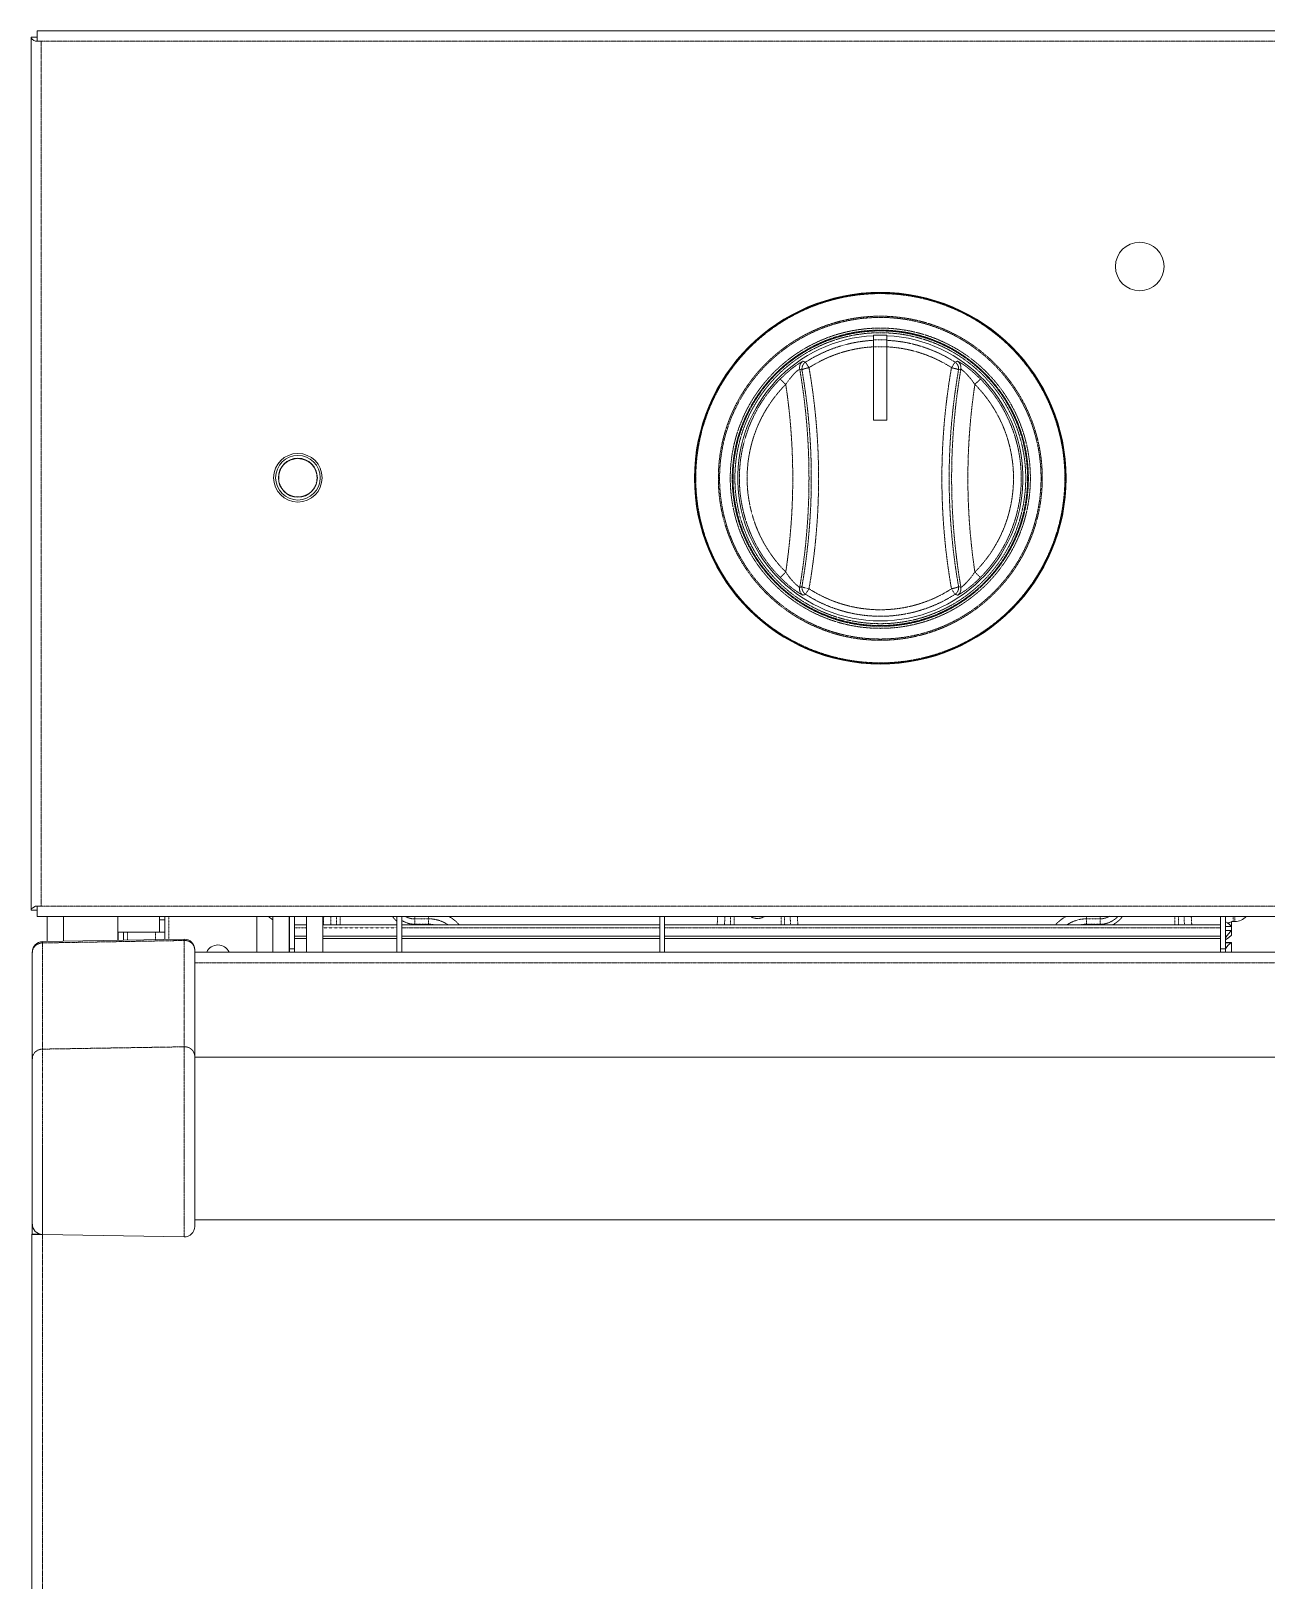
# Model space of a CAD drawing. Header units: millimetres. Extents: x 60499 to 556746, y 248297 to 497145.
# Drawn here: x 425159 to 433142, y 342356 to 352366 of the extents above; entities that cross this region are included whole.
import ezdxf

# ---------------------------------------------------------------- set-up
doc = ezdxf.new("R2010")
doc.units = ezdxf.units.MM
doc.linetypes.add('PHANTOM', pattern=[20, 10, -2, 2, -2, 2, -2])

msp = doc.modelspace()

# ---------------------------------------------------------------- linework, layer by layer
at = {"color": 7, "lineweight": 13, "ltscale": 0.001975}
for p, q in [((425198, 352300), (425198, 352366)), ((425198, 346645), (425198, 346711))]:
    msp.add_line(p, q, dxfattribs=at)
at = {"color": 7, "lineweight": 13, "ltscale": 0.03937}
for p, q in [((447373, 352366), (425198, 352366)), ((425159, 346685), (425159, 352326)), ((447373, 346645), (425198, 346645)), ((427557, 346590), (429224, 346590)), ((429255, 346590), (432847, 346590)), ((426150, 346498), (425233, 346482)), ((426217, 346427), (426217, 345740)), ((427557, 346516), (429224, 346516)), ((427557, 346502), (429224, 346502)), ((429255, 346516), (432847, 346516)), ((429255, 346502), (432847, 346502)), ((425167, 345725), (425167, 346411)), ((446369, 346414), (426217, 346414)), ((426217, 344640), (426217, 345740)), ((446369, 345734), (426217, 345734)), ((425167, 345725), (425167, 344656)), ((446369, 344684), (426217, 344684)), ((425164, 344591), (425164, 328044)), ((425233, 344590), (426150, 344574))]:
    msp.add_line(p, q, dxfattribs=at)
at = {"color": 7, "lineweight": 13, "ltscale": 0.001175}
for p, q in [((425198, 352326), (425159, 352326)), ((425198, 346685), (425159, 346685))]:
    msp.add_line(p, q, dxfattribs=at)
at = {"color": 7, "lineweight": 13, "ltscale": 0.000315358}
msp.add_line((425198, 352300), (425188, 352300), dxfattribs=at)
at = {"color": 7, "lineweight": 13, "ltscale": 0.000775014}
msp.add_line((425198, 352300), (425224, 352300), dxfattribs=at)
at = {"color": 7, "linetype": 'PHANTOM', "lineweight": 13, "ltscale": 0.03937}
for p, q in [((447347, 352300), (425224, 352300)), ((425224, 346711), (425224, 352300)), ((447347, 346711), (425224, 346711)), ((427557, 346571), (429224, 346571)), ((429255, 346571), (432847, 346571)), ((426150, 346489), (425233, 346473)), ((425233, 345787), (425233, 346473)), ((426150, 346489), (426150, 345802)), ((446369, 346345), (426217, 346345)), ((425233, 345787), (426150, 345802)), ((425233, 344590), (425233, 328044))]:
    msp.add_line(p, q, dxfattribs=at)
at = {"color": 7, "lineweight": 13, "ltscale": 0.000900028}
for p, q in [((430605, 350401), (430605, 350370)), ((430692, 350401), (430692, 350370))]:
    msp.add_line(p, q, dxfattribs=at)
at = {"color": 7, "lineweight": 13, "ltscale": 0.0026}
for p, q in [((430692, 350401), (430605, 350401)), ((430692, 349852), (430605, 349852)), ((430605, 349852), (430692, 349852))]:
    msp.add_line(p, q, dxfattribs=at)
at = {"color": 7, "lineweight": 13, "ltscale": 0.001308}
for p, q in [((430605, 350326), (430605, 350370)), ((430692, 350326), (430692, 350370))]:
    msp.add_line(p, q, dxfattribs=at)
at = {"color": 7, "linetype": 'PHANTOM', "lineweight": 13, "ltscale": 0.0026}
for p, q in [((430692, 350370), (430605, 350370)), ((430692, 350326), (430605, 350326))]:
    msp.add_line(p, q, dxfattribs=at)
at = {"color": 7, "linetype": 'PHANTOM', "lineweight": 13, "ltscale": 0.000505273}
for p, q in [((430149, 350232), (430165, 350226)), ((430165, 348726), (430149, 348720))]:
    msp.add_line(p, q, dxfattribs=at)
at = {"color": 7, "lineweight": 13, "ltscale": 0.014116}
for p, q in [((430605, 349852), (430605, 350326)), ((430692, 349852), (430692, 350326))]:
    msp.add_line(p, q, dxfattribs=at)
at = {"color": 7, "linetype": 'PHANTOM', "lineweight": 13, "ltscale": 0.000505259}
for p, q in [((431132, 350226), (431148, 350232)), ((431148, 348720), (431132, 348726))]:
    msp.add_line(p, q, dxfattribs=at)
at = {"color": 7, "linetype": 'PHANTOM', "lineweight": 13, "ltscale": 0.000494452}
for p, q in [((430128, 350181), (430143, 350175)), ((430143, 348777), (430128, 348770))]:
    msp.add_line(p, q, dxfattribs=at)
at = {"color": 7, "linetype": 'PHANTOM', "lineweight": 13, "ltscale": 0.001246}
for p, q in [((430165, 350226), (430188, 350190)), ((431132, 350226), (431109, 350190)), ((430165, 348726), (430188, 348761)), ((431132, 348726), (431109, 348761))]:
    msp.add_line(p, q, dxfattribs=at)
at = {"color": 7, "linetype": 'PHANTOM', "lineweight": 13, "ltscale": 0.000494439}
for p, q in [((431155, 350175), (431170, 350181)), ((431170, 348770), (431155, 348777))]:
    msp.add_line(p, q, dxfattribs=at)
at = {"color": 7, "linetype": 'PHANTOM', "lineweight": 13, "ltscale": 0.001499}
for p, q in [((430002, 350117), (430037, 350082)), ((431260, 350082), (431296, 350117)), ((430037, 348870), (430002, 348834)), ((431296, 348834), (431260, 348870))]:
    msp.add_line(p, q, dxfattribs=at)
at = {"color": 7, "lineweight": 13, "ltscale": 5.64695e-06}
for p, q in [((430605, 349852), (430605, 349852)), ((430692, 349852), (430692, 349852))]:
    msp.add_line(p, q, dxfattribs=at)
at = {"color": 7, "lineweight": 13, "ltscale": 0.00109}
msp.add_line((425224, 346711), (425188, 346711), dxfattribs=at)
at = {"color": 7, "lineweight": 13, "ltscale": 0.000774984}
for p, q in [((425198, 346711), (425224, 346711)), ((425782, 346543), (425756, 346543))]:
    msp.add_line(p, q, dxfattribs=at)
at = {"color": 7, "lineweight": 13, "ltscale": 0.004852}
msp.add_line((425263, 346482), (425263, 346645), dxfattribs=at)
at = {"color": 7, "lineweight": 13, "ltscale": 0.004798}
msp.add_line((425368, 346484), (425368, 346645), dxfattribs=at)
at = {"color": 7, "lineweight": 13, "ltscale": 0.004615}
msp.add_line((425720, 346490), (425720, 346645), dxfattribs=at)
at = {"color": 7, "lineweight": 13, "ltscale": 0.000674931}
for p, q in [((425989, 346645), (425989, 346622)), ((426023, 346622), (426023, 346645))]:
    msp.add_line(p, q, dxfattribs=at)
at = {"color": 7, "linetype": 'PHANTOM', "lineweight": 13, "ltscale": 0.004444}
msp.add_line((426049, 346645), (426049, 346496), dxfattribs=at)
at = {"color": 7, "lineweight": 13, "ltscale": 0.006889}
for p, q in [((426619, 346414), (426619, 346645)), ((426722, 346414), (426722, 346645)), ((426827, 346414), (426827, 346645)), ((426940, 346414), (426940, 346645)), ((427045, 346414), (427045, 346645)), ((427523, 346414), (427523, 346645)), ((427557, 346645), (427557, 346414)), ((429224, 346645), (429224, 346414)), ((429255, 346645), (429255, 346414))]:
    msp.add_line(p, q, dxfattribs=at)
at = {"color": 7, "lineweight": 13, "ltscale": 0.006229}
for p, q in [((426830, 346645), (426830, 346436)), ((432847, 346436), (432847, 346645)), ((432881, 346436), (432881, 346645))]:
    msp.add_line(p, q, dxfattribs=at)
at = {"color": 7, "lineweight": 13, "ltscale": 0.001626}
msp.add_line((426863, 346590), (426863, 346645), dxfattribs=at)
at = {"color": 7, "lineweight": 13, "ltscale": 0.003155}
msp.add_line((426863, 346539), (426863, 346645), dxfattribs=at)
at = {"color": 7, "linetype": 'PHANTOM', "lineweight": 13, "ltscale": 0.001628}
for p, q in [((427051, 346645), (427049, 346590)), ((427096, 346590), (427098, 346645)), ((429597, 346645), (429595, 346590)), ((429642, 346590), (429644, 346645)), ((430066, 346645), (430069, 346590)), ((430116, 346590), (430113, 346645)), ((432612, 346645), (432615, 346590)), ((432662, 346590), (432659, 346645))]:
    msp.add_line(p, q, dxfattribs=at)
at = {"color": 7, "linetype": 'PHANTOM', "lineweight": 13, "ltscale": 0.001626}
for p, q in [((427134, 346645), (427134, 346590)), ((427158, 346590), (427158, 346645)), ((429680, 346645), (429680, 346590)), ((429704, 346590), (429704, 346645)), ((430007, 346645), (430007, 346590)), ((430030, 346590), (430030, 346645)), ((432553, 346645), (432553, 346590)), ((432576, 346590), (432576, 346645))]:
    msp.add_line(p, q, dxfattribs=at)
at = {"color": 7, "linetype": 'PHANTOM', "lineweight": 13, "ltscale": 0.000484557}
for p, q in [((427640, 346629), (427640, 346645)), ((427729, 346629), (427729, 346645)), ((431981, 346645), (431981, 346629)), ((432070, 346629), (432070, 346645))]:
    msp.add_line(p, q, dxfattribs=at)
at = {"color": 7, "linetype": 'PHANTOM', "lineweight": 13, "ltscale": 0.001027}
for p, q in [((427640, 346629), (427640, 346594)), ((427729, 346629), (427729, 346594)), ((431981, 346629), (431981, 346594)), ((432070, 346629), (432070, 346594))]:
    msp.add_line(p, q, dxfattribs=at)
at = {"color": 7, "linetype": 'PHANTOM', "lineweight": 13, "ltscale": 0.002657}
for p, q in [((427640, 346629), (427729, 346629)), ((431981, 346629), (432070, 346629)), ((427729, 346594), (427640, 346594)), ((432070, 346594), (431981, 346594))]:
    msp.add_line(p, q, dxfattribs=at)
at = {"color": 7, "linetype": 'PHANTOM', "lineweight": 13, "ltscale": 0.001009}
for p, q in [((432930, 346645), (432930, 346611)), ((432940, 346611), (432940, 346645))]:
    msp.add_line(p, q, dxfattribs=at)
at = {"color": 7, "lineweight": 13, "ltscale": 0.001589}
msp.add_line((425722, 346490), (425722, 346543), dxfattribs=at)
at = {"color": 7, "lineweight": 13, "ltscale": 0.000990019}
msp.add_line((425756, 346543), (425722, 346543), dxfattribs=at)
at = {"color": 7, "lineweight": 13, "ltscale": 0.001571}
msp.add_line((425756, 346491), (425756, 346543), dxfattribs=at)
at = {"color": 7, "linetype": 'PHANTOM', "lineweight": 13, "ltscale": 0.001558}
msp.add_line((425782, 346491), (425782, 346543), dxfattribs=at)
at = {"color": 7, "lineweight": 13, "ltscale": 0.00541}
msp.add_line((425782, 346543), (425963, 346543), dxfattribs=at)
at = {"color": 7, "linetype": 'PHANTOM', "lineweight": 13, "ltscale": 0.001463}
msp.add_line((425963, 346543), (425963, 346494), dxfattribs=at)
at = {"color": 7, "lineweight": 13, "ltscale": 0.001765}
msp.add_line((425963, 346543), (426023, 346543), dxfattribs=at)
at = {"color": 7, "lineweight": 13, "ltscale": 0.00235}
for p, q in [((425989, 346543), (425989, 346622)), ((426023, 346543), (426023, 346622))]:
    msp.add_line(p, q, dxfattribs=at)
at = {"color": 7, "lineweight": 13, "ltscale": 0.000989989}
msp.add_line((426023, 346622), (425989, 346622), dxfattribs=at)
at = {"color": 7, "lineweight": 13, "ltscale": 0.001433}
msp.add_line((426023, 346543), (426023, 346495), dxfattribs=at)
at = {"color": 7, "lineweight": 13, "ltscale": 8.34427e-05}
for p, q in [((426827, 346580), (426830, 346580)), ((426830, 346580), (426827, 346580)), ((426830, 346554), (426827, 346554)), ((426830, 346554), (426827, 346554))]:
    msp.add_line(p, q, dxfattribs=at)
at = {"color": 7, "lineweight": 13, "ltscale": 0.000582597}
msp.add_line((426863, 346571), (426863, 346590), dxfattribs=at)
at = {"color": 7, "lineweight": 13, "ltscale": 0.002307}
for p, q in [((426863, 346590), (426940, 346590)), ((426863, 346516), (426940, 346516)), ((426863, 346502), (426940, 346502))]:
    msp.add_line(p, q, dxfattribs=at)
at = {"color": 7, "lineweight": 13, "ltscale": 0.001622}
msp.add_line((426863, 346571), (426863, 346516), dxfattribs=at)
at = {"color": 7, "linetype": 'PHANTOM', "lineweight": 13, "ltscale": 0.002307}
msp.add_line((426863, 346571), (426940, 346571), dxfattribs=at)
at = {"color": 7, "lineweight": 13, "ltscale": 0.014226}
for p, q in [((427045, 346590), (427523, 346590)), ((427045, 346516), (427523, 346516)), ((427045, 346502), (427523, 346502))]:
    msp.add_line(p, q, dxfattribs=at)
at = {"color": 7, "linetype": 'PHANTOM', "lineweight": 13, "ltscale": 0.014226}
msp.add_line((427045, 346571), (427523, 346571), dxfattribs=at)
at = {"color": 7, "linetype": 'PHANTOM', "lineweight": 13, "ltscale": 0.000115042}
for p, q in [((427640, 346594), (427640, 346590)), ((427729, 346594), (427729, 346590)), ((431981, 346590), (431981, 346594)), ((432070, 346590), (432070, 346594))]:
    msp.add_line(p, q, dxfattribs=at)
at = {"color": 7, "lineweight": 13, "ltscale": 0.000677154}
msp.add_line((432847, 346516), (432847, 346539), dxfattribs=at)
at = {"color": 7, "lineweight": 13, "ltscale": 0.001181}
for p, q in [((432881, 346580), (432920, 346580)), ((432920, 346580), (432881, 346580)), ((432881, 346554), (432920, 346554)), ((432881, 346554), (432920, 346554)), ((432920, 346477), (432881, 346477)), ((432881, 346474), (432920, 346474))]:
    msp.add_line(p, q, dxfattribs=at)
at = {"color": 7, "lineweight": 13, "ltscale": 0.000116556}
msp.add_line((432918, 346552), (432920, 346554), dxfattribs=at)
at = {"color": 7, "lineweight": 13, "ltscale": 0.000904113}
msp.add_line((432920, 346610), (432920, 346580), dxfattribs=at)
at = {"color": 7, "lineweight": 13, "ltscale": 0.001964}
msp.add_line((432920, 346544), (432920, 346610), dxfattribs=at)
at = {"color": 7, "lineweight": 13, "ltscale": 0.001922}
msp.add_line((432920, 346610), (432920, 346546), dxfattribs=at)
at = {"color": 7, "lineweight": 13, "ltscale": 0.000756932}
msp.add_line((432920, 346580), (432920, 346554), dxfattribs=at)
at = {"color": 7, "lineweight": 13, "ltscale": 0.000924418}
for p, q in [((432920, 346549), (432920, 346580)), ((432920, 346523), (432920, 346554)), ((432920, 346554), (432920, 346523))]:
    msp.add_line(p, q, dxfattribs=at)
at = {"color": 7, "lineweight": 13, "ltscale": 0.000295264}
msp.add_line((432940, 346611), (432930, 346611), dxfattribs=at)
at = {"color": 7, "linetype": 'PHANTOM', "lineweight": 13, "ltscale": 0.000265647}
for p, q in [((425233, 346473), (425233, 346482)), ((426150, 346498), (426150, 346489))]:
    msp.add_line(p, q, dxfattribs=at)
at = {"color": 7, "lineweight": 13, "ltscale": 0.000134446}
msp.add_line((426217, 346431), (426217, 346427), dxfattribs=at)
at = {"color": 7, "lineweight": 13, "ltscale": 0.000150054}
msp.add_line((426830, 346507), (426827, 346511), dxfattribs=at)
at = {"color": 7, "lineweight": 13, "ltscale": 8.34728e-05}
for p, q in [((426827, 346477), (426830, 346477)), ((426830, 346474), (426827, 346474))]:
    msp.add_line(p, q, dxfattribs=at)
at = {"color": 7, "lineweight": 13, "ltscale": 0.000660994}
for p, q in [((426830, 346436), (426830, 346414)), ((432847, 346414), (432847, 346436)), ((432881, 346436), (432881, 346414))]:
    msp.add_line(p, q, dxfattribs=at)
at = {"color": 7, "lineweight": 13, "ltscale": 0.000984252}
for p, q in [((426863, 346436), (426830, 346436)), ((432847, 346436), (432881, 346436))]:
    msp.add_line(p, q, dxfattribs=at)
at = {"color": 7, "lineweight": 13, "ltscale": 0.000428868}
for p, q in [((426863, 346516), (426863, 346502)), ((432847, 346502), (432847, 346516))]:
    msp.add_line(p, q, dxfattribs=at)
at = {"color": 7, "lineweight": 13, "ltscale": 0.001969}
msp.add_line((426863, 346436), (426863, 346502), dxfattribs=at)
at = {"color": 7, "lineweight": 13, "ltscale": 0.00263}
msp.add_line((426863, 346502), (426863, 346414), dxfattribs=at)
at = {"color": 7, "lineweight": 13, "ltscale": 0.000661354}
msp.add_line((432847, 346414), (432847, 346436), dxfattribs=at)
at = {"color": 7, "lineweight": 13, "ltscale": 0.001882}
msp.add_line((432920, 346414), (432920, 346477), dxfattribs=at)
at = {"color": 7, "lineweight": 13, "ltscale": 0.001786}
msp.add_line((432920, 346474), (432920, 346414), dxfattribs=at)
at = {"color": 7, "lineweight": 13, "ltscale": 0.000134506}
msp.add_line((425167, 346411), (425167, 346415), dxfattribs=at)
at = {"color": 7, "linetype": 'PHANTOM', "lineweight": 13, "ltscale": 0.017206}
msp.add_line((425233, 345787), (425233, 345209), dxfattribs=at)
at = {"color": 7, "linetype": 'PHANTOM', "lineweight": 13, "ltscale": 0.017651}
msp.add_line((426150, 345209), (426150, 345802), dxfattribs=at)
at = {"color": 7, "linetype": 'PHANTOM', "lineweight": 13, "ltscale": 0.01843}
msp.add_line((425233, 345209), (425233, 344590), dxfattribs=at)
at = {"color": 7, "linetype": 'PHANTOM', "lineweight": 13, "ltscale": 0.018907}
msp.add_line((426150, 344574), (426150, 345209), dxfattribs=at)
at = {"color": 7, "lineweight": 13, "ltscale": 0.001926}
msp.add_line((425167, 344591), (425167, 344656), dxfattribs=at)
at = {"color": 7, "lineweight": 13, "ltscale": 0.001635}
msp.add_line((425164, 344591), (425219, 344591), dxfattribs=at)
at = {"color": 7, "lineweight": 13, "ltscale": 0.00194}
msp.add_line((425167, 344590), (425233, 344590), dxfattribs=at)
at = {"color": 7, "lineweight": 13, "ltscale": 0.03937}
for points in [[(425159, 352326), (425159, 352322), (425162, 352318), (425166, 352314), (425178, 352305), (425188, 352300)], [(425188, 346711), (425170, 346701), (425164, 346695), (425161, 346691), (425159, 346685)], [(432920, 346580), (432906, 346592), (432893, 346602), (432883, 346608), (432881, 346609)], [(432881, 346507), (432889, 346519), (432913, 346547), (432918, 346552)], [(432920, 346523), (432902, 346508), (432887, 346497), (432881, 346494)]]:
    msp.add_lwpolyline(points, dxfattribs=at)
at = {"color": 7, "linetype": 'PHANTOM', "lineweight": 13, "ltscale": 0.03937}
for points in [[(430002, 350117), (430040, 350153), (430080, 350187), (430112, 350210), (430128, 350220), (430143, 350229), (430148, 350232), (430149, 350232), (430149, 350232)], [(431148, 350232), (431148, 350232), (431149, 350232), (431155, 350229), (431182, 350213), (431206, 350196), (431230, 350177), (431262, 350150), (431296, 350117)], [(430037, 350082), (430063, 350117), (430087, 350146), (430108, 350167), (430124, 350179), (430126, 350181), (430127, 350181), (430127, 350181), (430128, 350181)], [(431109, 350190), (431139, 350183), (431150, 350179), (431153, 350177), (431154, 350176), (431154, 350175), (431155, 350175)], [(431170, 350181), (431170, 350181), (431170, 350181), (431170, 350181), (431171, 350181), (431179, 350175), (431205, 350151), (431228, 350125), (431241, 350109), (431260, 350082)], [(430149, 348720), (430149, 348720), (430148, 348720), (430142, 348723), (430116, 348739), (430092, 348756), (430067, 348775), (430036, 348802), (430002, 348834)], [(430128, 348770), (430128, 348770), (430127, 348770), (430127, 348770), (430126, 348771), (430119, 348776), (430093, 348800), (430069, 348826), (430057, 348842), (430037, 348870)], [(431296, 348834), (431250, 348791), (431226, 348772), (431202, 348753), (431170, 348732), (431155, 348723), (431149, 348720), (431148, 348720), (431148, 348720)], [(431260, 348870), (431235, 348835), (431210, 348806), (431189, 348785), (431174, 348772), (431171, 348771), (431170, 348770), (431170, 348770), (431170, 348770)], [(430188, 348761), (430162, 348768), (430151, 348771), (430145, 348774), (430144, 348775), (430143, 348776), (430143, 348777)], [(431109, 348761), (431136, 348768), (431146, 348771), (431152, 348774), (431154, 348775), (431154, 348776), (431155, 348777)]]:
    msp.add_lwpolyline(points, dxfattribs=at)
at = {"color": 7, "lineweight": 13, "ltscale": 0.03937}
for centre, radius in [((430649, 349476), 1201), ((426884, 349479), 157), ((426884, 349479), 144)]:
    msp.add_circle(centre, radius, dxfattribs=at)
at = {"color": 7, "linetype": 'PHANTOM', "lineweight": 13, "ltscale": 0.03937}
for centre, radius in [((430649, 349476), 1197), ((430649, 349476), 1193), ((430649, 349476), 1047), ((430649, 349476), 1039), ((430649, 349476), 970), ((430649, 349476), 957), ((430649, 349476), 952), ((430649, 349476), 940), ((426884, 349479), 124)]:
    msp.add_circle(centre, radius, dxfattribs=at)
at = {"color": 7, "lineweight": 13, "ltscale": 0.03937}
for centre, radius, start, end in [((432326, 350844), 157, 0, 180), ((432326, 350844), 157, 180, 0), ((430649, 349476), 922, 92.714, 87.286), ((426884, 349479), 126, 0.0429, 180), ((426884, 349479), 126, 180.0429, 0), ((426770, 346710), 99.2, 221.1782, 240.8824), ((432940, 346710), 99.2, 269.9987, 318.8329), ((426838, 346585), 24.9, 109.2961, 116.2774), ((432930, 346562), 49.6, 89.9905, 131.4489), ((425234, 346415), 66.3, 91, 180), ((426151, 346431), 66.3, 360, 91), ((426367, 346381), 79.4, 24.3759, 155.6241), ((426838, 346518), 24.9, 243.7186, 250.702), ((426769, 346410), 66.2, 22.9579, 28.5539), ((432944, 346409), 68.5, 109.8966, 156.8688), ((425234, 344656), 66.3, 180, 269), ((426151, 344640), 66.3, 269, 360)]:
    msp.add_arc(centre, radius, start, end, dxfattribs=at)
at = {"color": 7, "linetype": 'PHANTOM', "lineweight": 13, "ltscale": 0.03937}
for centre, radius, start, end in [((430649, 349476), 892, 92.806, 122.8187), ((430649, 349476), 892, 57.1813, 87.194), ((430177, 350190), 50.4, 123.485, 189.6647), ((430649, 349476), 850, 92.9443, 122.8187), ((430649, 349476), 850, 57.1813, 87.0557), ((431120, 350190), 50.4, 350.3351, 56.5138), ((426007, 349476), 4181, 350.2849, 9.7151), ((430193, 350183), 50.4, 122.8695, 189.5403), ((426142, 349476), 4061, 359.9991, 9.9097), ((426098, 349476), 4152, 359.9981, 9.9078), ((435199, 349476), 4152, 170.0922, 180.0019), ((435155, 349476), 4061, 170.0903, 180.0009), ((435291, 349476), 4181, 170.2849, 189.7151), ((431105, 350183), 50.4, 350.4592, 57.1305), ((430649, 349476), 911, 135.2484, 224.7516), ((430649, 349476), 861, 135.2484, 224.7516), ((426007, 349476), 4076, 351.4487, 8.5513), ((435291, 349476), 4076, 171.4487, 188.5513), ((430649, 349476), 861, 315.2484, 44.7516), ((430649, 349476), 911, 315.2484, 44.7516), ((426142, 349476), 4061, 350.0903, 0.0009), ((426098, 349476), 4152, 350.0922, 0.0019), ((435199, 349476), 4152, 179.9981, 189.9078), ((435155, 349476), 4061, 179.9991, 189.9097), ((430177, 348762), 50.4, 170.3351, 236.5138), ((430193, 348769), 50.4, 170.4592, 237.1305), ((430649, 349476), 850, 237.1804, 302.8187), ((431105, 348769), 50.4, 302.8695, 9.5403), ((431120, 348762), 50.4, 303.4837, 9.6643), ((430649, 349476), 892, 237.1813, 302.8187), ((427640, 346750), 179, 215.8678, 229.351), ((427641, 346754), 126, 240.4808, 269.6112), ((427729, 346406), 223, 55.883, 89.9487), ((427730, 346411), 267, 42.1034, 61.0224), ((429855, 346717), 86, 236.6671, 303.3329), ((431981, 346410), 269, 119.0088, 137.8046), ((431982, 346405), 224, 90.1012, 124.0523), ((432070, 346755), 126, 270.2107, 299.4256), ((432070, 346750), 156, 270, 317.6286), ((432070, 346750), 179, 297.0025, 324.1322), ((427640, 346750), 156, 237.6127, 270), ((427640, 346750), 179, 242.2501, 242.9975), ((427729, 346419), 175, 77.9364, 90), ((431981, 346419), 175, 90, 102.0636)]:
    msp.add_arc(centre, radius, start, end, dxfattribs=at)
for centre, major_axis, ratio, start_param, end_param in [((430192, 350183), (-49.6, -8.7), 0.155752, 4.778124, 6.248215), ((425234, 346411), (66.3, 0), 0.93358, 1.58825, 3.141593), ((426151, 346427), (-66.3, 0), 0.93358, 3.141593, 4.729842), ((425234, 345725), (66.3, 0), 0.93358, 1.58825, 3.141593), ((426151, 345740), (-66.3, 0), 0.93358, 3.141593, 4.729842)]:
    msp.add_ellipse(centre, major_axis=major_axis, ratio=ratio, start_param=start_param, end_param=end_param, dxfattribs=at)

doc.saveas('drawing.dxf')
